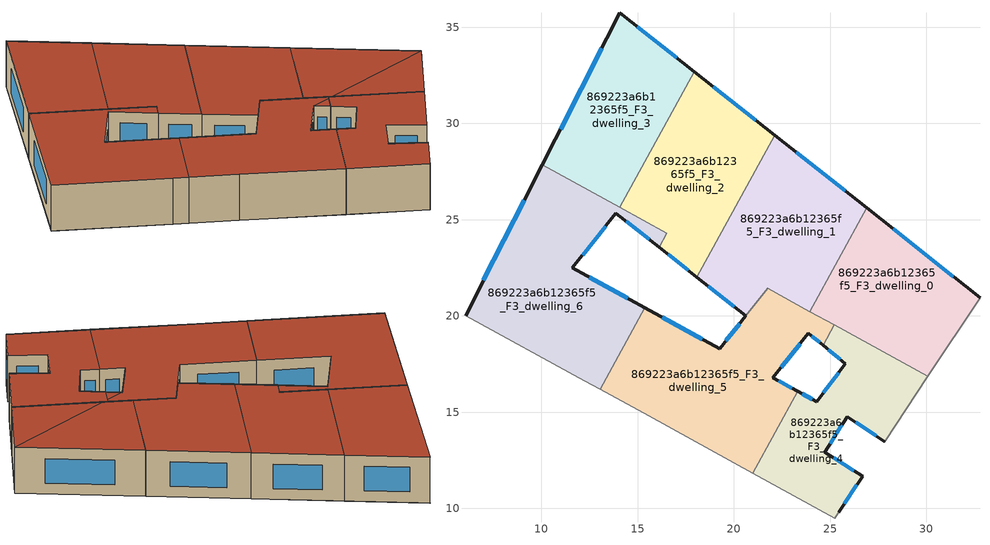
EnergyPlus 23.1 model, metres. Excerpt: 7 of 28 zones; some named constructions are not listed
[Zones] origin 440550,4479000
869223a6b12365f5_F3_dwelling_0
 floor to 869223a6b12365f5_F2_dwelling_0 (EU_floor_Construction): 30.08,16.86 32.79,20.96 25.42,19.42 z9; 32.79,20.96 26.9,25.61 23.94,20.23 25.42,19.42 z9
 wall outside (EU_wall_Construction): 26.9,25.61 32.79,20.96 z9:12
 wall adiabatic (EU_wall_Construction): 32.79,20.96 30.09,16.86 z9:12
 wall to 869223a6b12365f5_F3_dwelling_4 (EU_wall_Construction): 30.09,16.86 25.21,19.53 z9:12
 wall to 869223a6b12365f5_F3_dwelling_1 (EU_wall_Construction): 23.94,20.23 26.9,25.61 z9:12
 wall to 869223a6b12365f5_F3_dwelling_5 (EU_wall_Construction): 25.21,19.53 23.94,20.23 z9:12
 window (EU_Window_Construction): 28.28,24.52 31.41,22.05 z9.7:11.3
 roof outside (EU_roof_Construction): 32.79,20.96 25.42,19.42 23.94,20.23 26.9,25.61 z12; 32.79,20.96 30.09,16.86 25.42,19.42 z12
869223a6b12365f5_F3_dwelling_1
 floor to 869223a6b12365f5_F2_dwelling_1 (EU_floor_Construction): 23.94,20.23 26.9,25.61 22.12,29.39 18.08,22.01 20.62,20.01 21.76,21.43 z9
 wall outside (EU_wall_Construction): 22.12,29.39 26.9,25.61 / 20.62,20.01 18.08,22.01 z9:12; 21.76,21.43,12 21.76,21.43,9 21.75,21.43,9
 wall to 869223a6b12365f5_F3_dwelling_2 (EU_wall_Construction): 18.08,22.01 22.12,29.39 z9:12
 wall to 869223a6b12365f5_F3_dwelling_5 (EU_wall_Construction): 23.94,20.23 21.76,21.43 / 21.75,21.43 20.62,20.01 z9:12
 window (EU_Window_Construction): 23.24,28.5 25.78,26.5 / 20.03,20.48 18.68,21.54 z9.7:11.3
 roof outside (EU_roof_Construction): 26.9,25.61 23.94,20.23 21.76,21.43 20.62,20.01 18.08,22.01 22.12,29.39 z12
869223a6b12365f5_F3_dwelling_2
 floor to 869223a6b12365f5_F2_dwelling_2 (EU_floor_Construction): 18.08,22.01 22.12,29.39 17.95,32.69 14.08,25.64 16.53,24.29 16.12,23.56 z9
 wall outside (EU_wall_Construction): 17.95,32.69 22.12,29.39 / 18.08,22.01 16.12,23.56 z9:12
 wall to 869223a6b12365f5_F3_dwelling_6 (EU_wall_Construction): 16.12,23.56 16.53,24.29 14.08,25.64 z9:12
 wall to 869223a6b12365f5_F3_dwelling_3 (EU_wall_Construction): 14.08,25.64 17.95,32.69 z9:12
 window (EU_Window_Construction): 18.93,31.91 21.15,30.16 / 17.62,22.37 16.58,23.2 z9.7:11.3
 roof outside (EU_roof_Construction): 22.12,29.39 18.08,22.01 16.12,23.56 16.53,24.29 14.08,25.64 17.95,32.69 z12
869223a6b12365f5_F3_dwelling_3
 floor to 869223a6b12365f5_F2_dwelling_3 (EU_floor_Construction): 14.08,25.64 17.95,32.69 14.08,35.75 10.05,27.85 z9
 wall outside (EU_wall_Construction): 10.05,27.85 14.08,35.75 17.95,32.69 z9:12
 wall to 869223a6b12365f5_F3_dwelling_6 (EU_wall_Construction): 14.08,25.64 10.05,27.85 z9:12
 window (EU_Window_Construction): 11,29.7 13.14,33.9 / 14.99,35.03 17.04,33.4 z9.7:11.3
 roof outside (EU_roof_Construction): 17.95,32.69 14.08,25.64 10.05,27.85 14.08,35.75 z12
869223a6b12365f5_F3_dwelling_4
 floor to 869223a6b12365f5_F2_dwelling_4 (EU_floor_Construction): 26.68,11.68 24.73,12.92 25.89,14.77 27.84,13.46 30.08,16.86 25.21,19.53 24.63,18.48 25.8,17.53 24.31,15.54 23.32,16.08 20.99,11.83 25.23,9.49 25.44,9.79 z9
 wall outside (EU_wall_Construction): 23.32,16.08 24.31,15.54 25.8,17.53 24.63,18.48 / 27.84,13.46 25.89,14.77 24.73,12.92 26.68,11.68 25.44,9.79 z9:12
 wall adiabatic (EU_wall_Construction): 30.09,16.86 27.84,13.46 / 25.44,9.79 25.23,9.49 20.99,11.83 z9:12
 wall to 869223a6b12365f5_F3_dwelling_5 (EU_wall_Construction): 20.99,11.83 23.32,16.08 / 24.63,18.48 25.21,19.53 z9:12
 window (EU_Window_Construction): 23.55,15.96 24.08,15.67 / 24.66,16 25.45,17.06 / 25.53,17.75 24.91,18.25 / 27.38,13.76 26.34,14.46 / 25.62,14.34 25,13.35 / 25.19,12.63 26.23,11.97 / 26.39,11.24 25.73,10.23 z9.7:11.3
 roof outside (EU_roof_Construction): 30.09,16.86 27.84,13.46 25.89,14.77 24.73,12.92 26.68,11.68 25.44,9.79 25.23,9.49 20.99,11.83 23.32,16.08 24.31,15.54 25.8,17.53 24.63,18.48 25.21,19.53 z12
869223a6b12365f5_F3_dwelling_5
 floor to 869223a6b12365f5_F2_dwelling_5 (EU_floor_Construction): 24.63,18.48 24.79,18.76 23.88,19.09 z9; 24.79,18.76 25.11,19.35 23.88,19.09 z9; 20.99,11.83 23.32,16.08 22.03,16.8 23.88,19.09 25.11,19.35 25.21,19.53 21.76,21.43 20.62,20.01 19.26,18.3 15.38,20.43 13.05,16.18 15.59,14.81 z9
 wall outside (EU_wall_Construction): 24.63,18.48 23.88,19.09 22.03,16.8 23.32,16.08 / 15.38,20.43 19.26,18.3 20.62,20 z9:12; 20.62,20.01,12 20.62,20,9 20.62,20.01,9
 wall adiabatic (EU_wall_Construction): 20.99,11.83 15.59,14.81 13.05,16.18 z9:12
 wall to 869223a6b12365f5_F3_dwelling_6 (EU_wall_Construction): 13.05,16.18 15.38,20.43 z9:12
 window (EU_Window_Construction): 24.46,18.62 24.05,18.95 / 23.44,18.56 22.46,17.34 / 22.33,16.63 23.02,16.25 / 16.29,19.93 18.35,18.8 / 19.58,18.7 20.3,19.6 z9.7:11.3
 roof outside (EU_roof_Construction): 25.21,19.53 25.11,19.35 23.88,19.09 22.03,16.8 23.32,16.08 20.99,11.83 15.59,14.81 13.05,16.18 15.38,20.43 19.26,18.3 20.62,20.01 21.76,21.43 z12; 25.11,19.35 24.63,18.48 23.88,19.09 z12
869223a6b12365f5_F3_dwelling_6
 floor to 869223a6b12365f5_F2_dwelling_6 (EU_floor_Construction): 13.05,16.18 15.38,20.43 11.61,22.5 13.87,25.33 16.12,23.56 16.53,24.29 10.05,27.85 6.06,20.01 12.22,16.63 z9
 wall outside (EU_wall_Construction): 6.06,20.01 10.05,27.85 / 16.12,23.56 13.87,25.33 11.61,22.5 15.38,20.43 z9:12
 wall adiabatic (EU_wall_Construction): 13.05,16.18 12.22,16.63 6.06,20.01 z9:12
 window (EU_Window_Construction): 7,21.85 9.12,26.01 / 15.6,23.97 14.4,24.92 / 13.34,24.67 12.14,23.16 / 12.49,22.01 14.49,20.91 z9.7:11.3
 roof outside (EU_roof_Construction): 16.53,24.29 16.12,23.56 13.87,25.33 11.61,22.5 15.38,20.43 13.05,16.18 12.22,16.63 6.06,20.01 10.05,27.85 z12
[HVACTEMPLATE:THERMOSTAT] Constant Heating Setpoint=20; Constant Cooling Setpoint=50
EU_HeatOnly_869223a6b12365f5_F0_dwelling_0; EU_HeatOnly_869223a6b12365f5_F0_dwelling_1; EU_HeatOnly_869223a6b12365f5_F0_dwelling_2; EU_HeatOnly_869223a6b12365f5_F0_dwelling_3; EU_HeatOnly_869223a6b12365f5_F0_dwelling_4; EU_HeatOnly_869223a6b12365f5_F0_dwelling_5; EU_HeatOnly_869223a6b12365f5_F0_dwelling_6; EU_HeatOnly_869223a6b12365f5_F1_dwelling_0; EU_HeatOnly_869223a6b12365f5_F1_dwelling_1; EU_HeatOnly_869223a6b12365f5_F1_dwelling_2; EU_HeatOnly_869223a6b12365f5_F1_dwelling_3; EU_HeatOnly_869223a6b12365f5_F1_dwelling_4; EU_HeatOnly_869223a6b12365f5_F1_dwelling_5; EU_HeatOnly_869223a6b12365f5_F1_dwelling_6; EU_HeatOnly_869223a6b12365f5_F2_dwelling_0; EU_HeatOnly_869223a6b12365f5_F2_dwelling_1; EU_HeatOnly_869223a6b12365f5_F2_dwelling_2; EU_HeatOnly_869223a6b12365f5_F2_dwelling_3; EU_HeatOnly_869223a6b12365f5_F2_dwelling_4; EU_HeatOnly_869223a6b12365f5_F2_dwelling_5; EU_HeatOnly_869223a6b12365f5_F2_dwelling_6; EU_HeatOnly_869223a6b12365f5_F3_dwelling_0; EU_HeatOnly_869223a6b12365f5_F3_dwelling_1; EU_HeatOnly_869223a6b12365f5_F3_dwelling_2; EU_HeatOnly_869223a6b12365f5_F3_dwelling_3; EU_HeatOnly_869223a6b12365f5_F3_dwelling_4; EU_HeatOnly_869223a6b12365f5_F3_dwelling_5; EU_HeatOnly_869223a6b12365f5_F3_dwelling_6
[SCHEDULE:CONSTANT]
Name | Hourly Value
EU_AlwaysOn | 1
EU_CoolingOff | 0
[SCHEDULE:FILE] Column Number=1; Rows to Skip at Top=0; Number of Hours of Data=8760; Column Separator=Comma; Interpolate to Timestep=No; Minutes per Item=60; Adjust Schedule for Daylight Savings=Yes
Name | File
EU_Step8_GainSchedule_869223a6b12365f5_F2_dwelling_1_f000 | ../../schedules/869223a6b12365f5/869223a6b12365f5_F2_dwelling_1_f000_gain.csv
EU_Step8_GainSchedule_869223a6b12365f5_F2_dwelling_2_f000 | ../../schedules/869223a6b12365f5/869223a6b12365f5_F2_dwelling_2_f000_gain.csv
EU_Step8_GainSchedule_869223a6b12365f5_F2_dwelling_3_f000 | ../../schedules/869223a6b12365f5/869223a6b12365f5_F2_dwelling_3_f000_gain.csv
EU_Step8_GainSchedule_869223a6b12365f5_F2_dwelling_4_f000 | ../../schedules/869223a6b12365f5/869223a6b12365f5_F2_dwelling_4_f000_gain.csv
EU_Step8_GainSchedule_869223a6b12365f5_F2_dwelling_5_f000 | ../../schedules/869223a6b12365f5/869223a6b12365f5_F2_dwelling_5_f000_gain.csv
EU_Step8_GainSchedule_869223a6b12365f5_F2_dwelling_6_f000 | ../../schedules/869223a6b12365f5/869223a6b12365f5_F2_dwelling_6_f000_gain.csv
EU_Step8_GainSchedule_869223a6b12365f5_F3_dwelling_0_f000 | ../../schedules/869223a6b12365f5/869223a6b12365f5_F3_dwelling_0_f000_gain.csv
EU_Step8_GainSchedule_869223a6b12365f5_F3_dwelling_1_f000 | ../../schedules/869223a6b12365f5/869223a6b12365f5_F3_dwelling_1_f000_gain.csv
EU_Step8_GainSchedule_869223a6b12365f5_F3_dwelling_2_f000 | ../../schedules/869223a6b12365f5/869223a6b12365f5_F3_dwelling_2_f000_gain.csv
EU_Step8_GainSchedule_869223a6b12365f5_F3_dwelling_3_f000 | ../../schedules/869223a6b12365f5/869223a6b12365f5_F3_dwelling_3_f000_gain.csv
EU_Step8_GainSchedule_869223a6b12365f5_F3_dwelling_4_f000 | ../../schedules/869223a6b12365f5/869223a6b12365f5_F3_dwelling_4_f000_gain.csv
EU_Step8_GainSchedule_869223a6b12365f5_F3_dwelling_5_f000 | ../../schedules/869223a6b12365f5/869223a6b12365f5_F3_dwelling_5_f000_gain.csv
EU_Step8_GainSchedule_869223a6b12365f5_F3_dwelling_6_f000 | ../../schedules/869223a6b12365f5/869223a6b12365f5_F3_dwelling_6_f000_gain.csv
